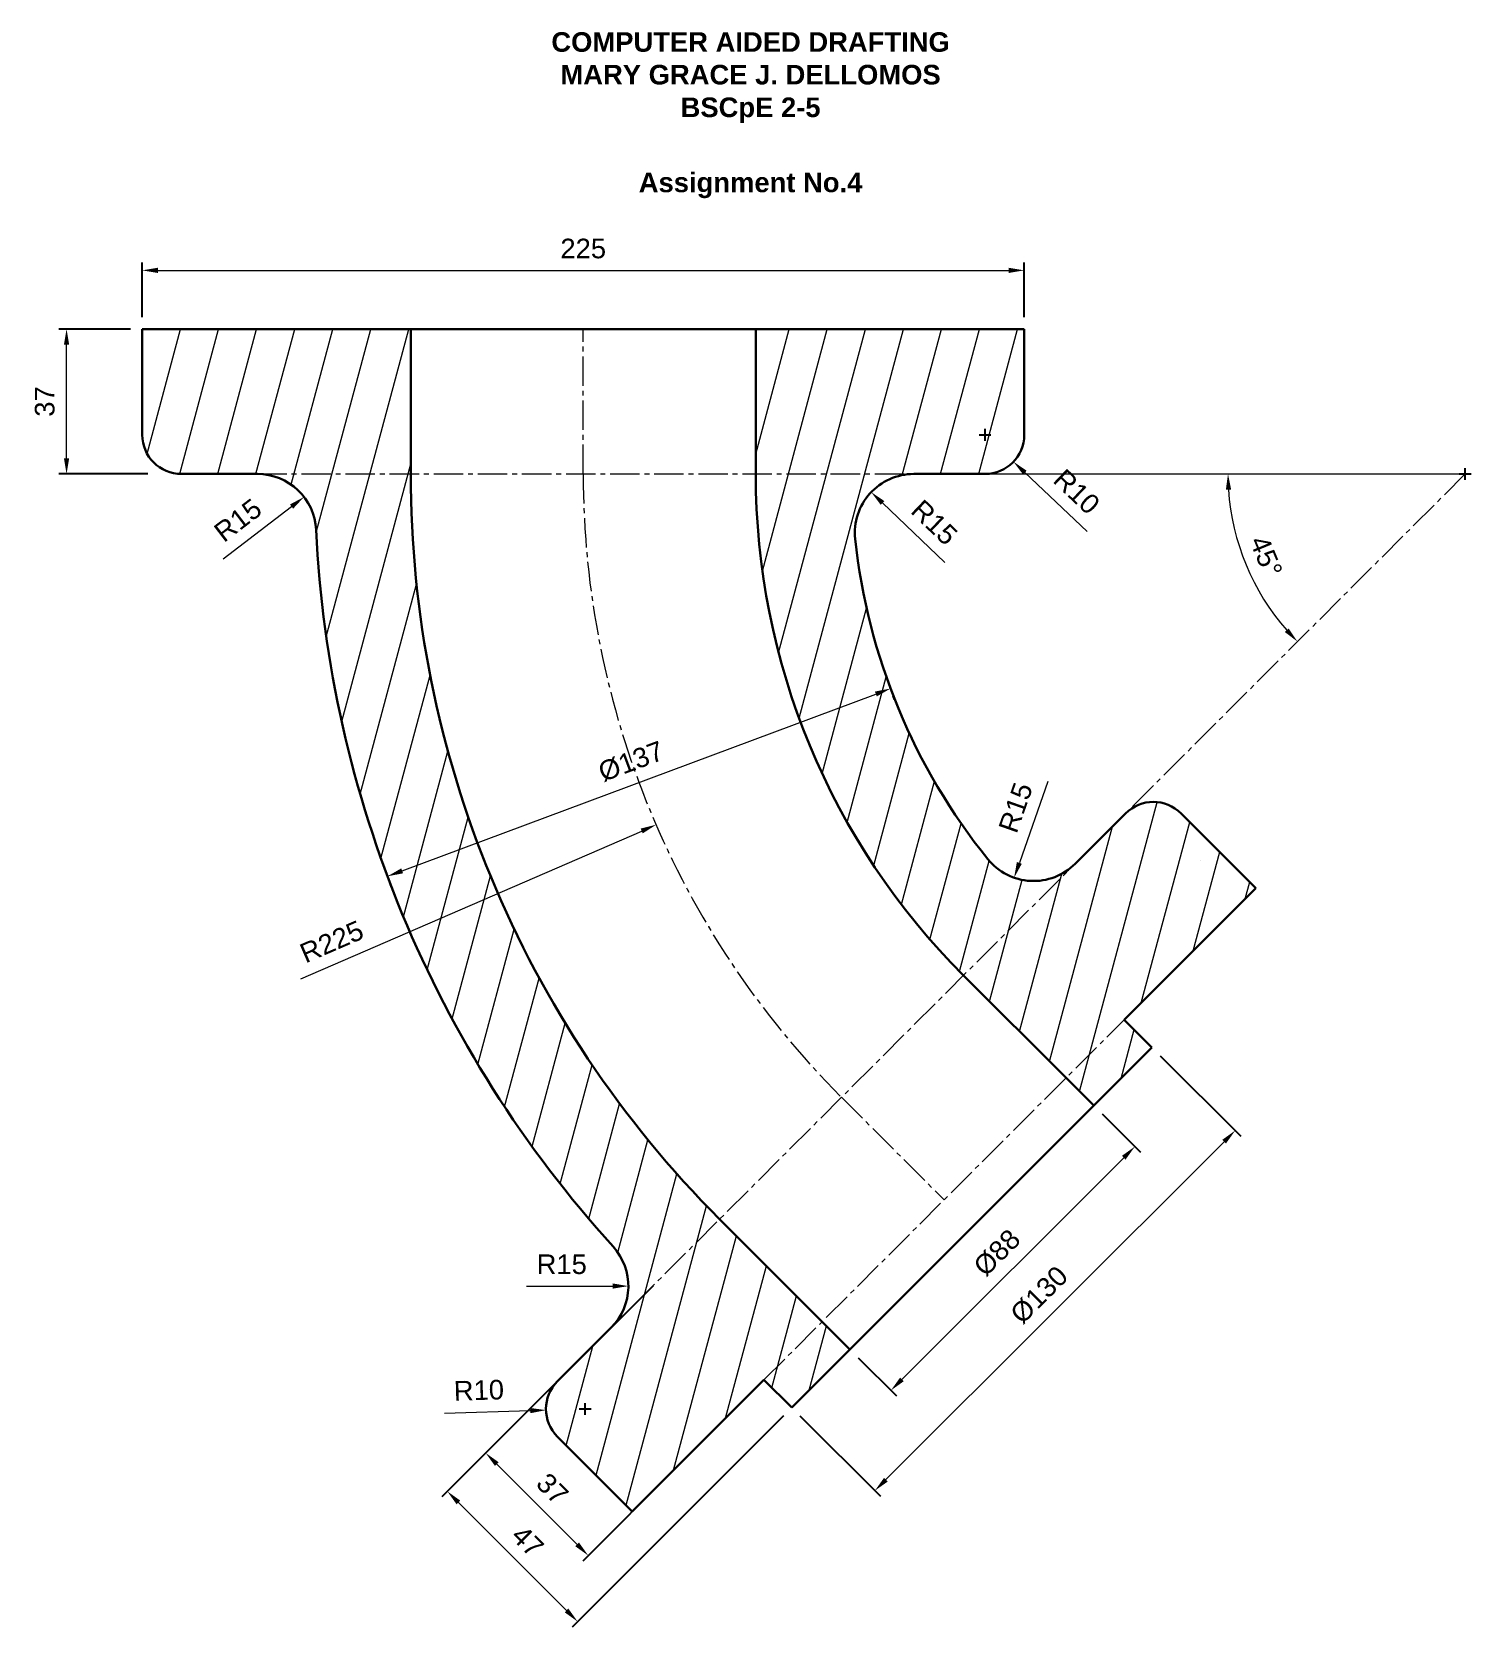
# Model space of a CAD drawing. Header units: inches. Extents: x 124 to 1475, y 61 to 1199.
# Drawn here: x 1107.5 to 1474.7, y 792.2 to 1199.3 of the extents above; entities outside this region: 1.
import ezdxf

# ---------------------------------------------------------------- set-up
doc = ezdxf.new("R2010")
doc.units = ezdxf.units.IN
doc.header["$LTSCALE"] = 0.03937
doc.header["$MEASUREMENT"] = 0
doc.linetypes.add('CENTER2', pattern=[28.575, 19.05, -3.175, 3.175, -3.175])
for name, color, linetype, lineweight, true_color in [('centerline', 7, 'CENTER2', 13, 0xffd100), ('construction', 7, 'Continuous', 9, 0x485cc7), ('dimension', 7, 'Continuous', 13, 0x31b700)]:
    doc.layers.add(name, color=color, linetype=linetype, lineweight=lineweight, true_color=true_color)
doc.layers.add('object line', color=7, linetype='Continuous', lineweight=30)
doc.styles.get("Standard").update_dxf_attribs({"font": 'arial.ttf'})
doc.dimstyles.new('grace', dxfattribs={"dimtxt": 5, "dimasz": 4, "dimexe": 2, "dimexo": 3, "dimgap": 3, "dimtad": 1, "dimdec": 3, "dimdsep": 46, "dimtxsty": 'Standard', "dimcen": 1.5, "dimclrd": 256, "dimclrt": 256, "dimadec": 0, "dimazin": 0, "dimtfac": 1, "dimtdec": 3, "dimtofl": 0, "dimtmove": 0, "dimatfit": 3, "dimfxl": 0.03937, "dimlwd": -1, "dimarcsym": 0})

# ---------------------------------------------------------------- blocks, each defined once
blk = doc.blocks.new('*D35')
at = {"layer": 'Defpoints', "color": 0, "transparency": 16777216}
for p in [(1360.66, 1138.45), (1135.66, 1123.48), (1360.66, 1123.48)]:
    blk.add_point(p, dxfattribs=at)
at = {"layer": 'dimension', "color": 0, "lineweight": -2, "transparency": 16777216}
for p, q in [((1135.66, 1126.48), (1135.66, 1140.45)), ((1360.66, 1126.48), (1360.66, 1140.45))]:
    blk.add_line(p, q, dxfattribs=at)
at = {"layer": 'dimension', "transparency": 16777216}
blk.add_line((1139.66, 1138.45), (1356.66, 1138.45), dxfattribs=at)
for points in [[(1139.66, 1139.12), (1139.66, 1137.78), (1135.66, 1138.45)], [(1356.66, 1139.12), (1356.66, 1137.78), (1360.66, 1138.45)]]:
    blk.add_solid(points, dxfattribs=at)
at = {"layer": 'dimension', "transparency": 16777216, "insert": (1248.16, 1144), "char_height": 5, "attachment_point": 5}
blk.add_mtext('225', dxfattribs=at)
blk = doc.blocks.new('*D36')
at = {"layer": 'Defpoints', "color": 0, "transparency": 16777216}
for p in [(1116.35, 1123.48), (1135.66, 1123.48), (1140.06, 1086.48)]:
    blk.add_point(p, dxfattribs=at)
at = {"layer": 'dimension', "color": 0, "lineweight": -2, "transparency": 16777216}
for p, q in [((1132.66, 1123.48), (1114.35, 1123.48)), ((1137.06, 1086.48), (1114.35, 1086.48))]:
    blk.add_line(p, q, dxfattribs=at)
at = {"layer": 'dimension', "transparency": 16777216}
blk.add_line((1116.35, 1090.48), (1116.35, 1119.48), dxfattribs=at)
for points in [[(1115.68, 1119.48), (1117.02, 1119.48), (1116.35, 1123.48)], [(1115.68, 1090.48), (1117.02, 1090.48), (1116.35, 1086.48)]]:
    blk.add_solid(points, dxfattribs=at)
at = {"layer": 'dimension', "transparency": 16777216, "insert": (1110.8, 1104.98), "char_height": 5, "attachment_point": 5, "rotation": 90}
blk.add_mtext('37', dxfattribs=at)
blk = doc.blocks.new('*D38')
at = {"layer": 'Defpoints', "color": 0, "transparency": 16777216}
for p in [(1326.56, 1031.72), (1326.56, 1031.72), (1198.22, 983.79)]:
    blk.add_point(p, dxfattribs=at)
at = {"layer": 'dimension', "transparency": 16777216}
blk.add_line((1201.96, 985.19), (1322.81, 1030.32), dxfattribs=at)
at = {"layer": 'dimension', "color": 0, "lineweight": -2, "transparency": 16777216}
for p, q in [((1327.61, 1028.91), (1327.26, 1029.85)), ((1199.26, 980.98), (1198.91, 981.92))]:
    blk.add_line(p, q, dxfattribs=at)
at = {"layer": 'dimension', "transparency": 16777216}
for points in [[(1322.58, 1030.95), (1323.04, 1029.7), (1326.56, 1031.72)], [(1201.73, 985.81), (1202.2, 984.56), (1198.22, 983.79)]]:
    blk.add_solid(points, dxfattribs=at)
at = {"layer": 'dimension', "transparency": 16777216, "insert": (1260.39, 1013.09), "char_height": 5, "attachment_point": 5, "rotation": 20.4802}
blk.add_mtext('%%C137', dxfattribs=at)
blk = doc.blocks.new('*D39')
at = {"layer": 'Defpoints', "color": 0, "transparency": 16777216}
for p in [(1248.43, 861.75), (1274.6, 835.59), (1249.44, 810.43)]:
    blk.add_point(p, dxfattribs=at)
at = {"layer": 'dimension', "color": 0, "lineweight": -2, "transparency": 16777216}
for p, q in [((1246.31, 859.63), (1221.87, 835.18)), ((1272.47, 833.46), (1248.03, 809.02))]:
    blk.add_line(p, q, dxfattribs=at)
at = {"layer": 'dimension', "transparency": 16777216}
blk.add_line((1226.11, 833.77), (1246.62, 813.26), dxfattribs=at)
for points in [[(1226.58, 834.24), (1225.64, 833.3), (1223.28, 836.6)], [(1247.09, 813.73), (1246.14, 812.79), (1249.44, 810.43)]]:
    blk.add_solid(points, dxfattribs=at)
at = {"layer": 'dimension', "transparency": 16777216, "insert": (1240.29, 827.44), "char_height": 5, "attachment_point": 5, "rotation": 315}
blk.add_mtext('37', dxfattribs=at)
blk = doc.blocks.new('*D40')
at = {"layer": 'Defpoints', "color": 0, "transparency": 16777216}
for p in [(1268.1, 881.42), (1301.34, 848.18), (1213.49, 826.81)]:
    blk.add_point(p, dxfattribs=at)
at = {"layer": 'dimension', "color": 0, "lineweight": -2, "transparency": 16777216}
for p, q in [((1265.98, 879.3), (1212.08, 825.4)), ((1299.22, 846.06), (1245.31, 792.16))]:
    blk.add_line(p, q, dxfattribs=at)
at = {"layer": 'dimension', "transparency": 16777216}
blk.add_line((1243.9, 796.41), (1216.32, 823.98), dxfattribs=at)
for points in [[(1216.79, 824.45), (1215.85, 823.51), (1213.49, 826.81)], [(1244.37, 796.88), (1243.43, 795.93), (1246.73, 793.58)]]:
    blk.add_solid(points, dxfattribs=at)
at = {"layer": 'dimension', "transparency": 16777216, "insert": (1234, 814.08), "char_height": 5, "attachment_point": 5, "rotation": 315}
blk.add_mtext('47', dxfattribs=at)
blk = doc.blocks.new('*D41')
at = {"layer": 'Defpoints', "color": 0, "transparency": 16777216}
for p in [(1378.41, 925.26), (1388.88, 914.79), (1316.19, 863.03)]:
    blk.add_point(p, dxfattribs=at)
at = {"layer": 'dimension', "color": 0, "lineweight": -2, "transparency": 16777216}
for p, q in [((1380.53, 923.14), (1390.29, 913.38)), ((1318.31, 860.91), (1328.07, 851.15))]:
    blk.add_line(p, q, dxfattribs=at)
at = {"layer": 'dimension', "transparency": 16777216}
blk.add_line((1329.48, 855.4), (1386.05, 911.97), dxfattribs=at)
for points in [[(1385.58, 912.44), (1386.52, 911.49), (1388.88, 914.79)], [(1329.01, 855.87), (1329.95, 854.93), (1326.65, 852.57)]]:
    blk.add_solid(points, dxfattribs=at)
at = {"layer": 'dimension', "transparency": 16777216, "insert": (1353.74, 887.71), "char_height": 5, "attachment_point": 5, "rotation": 45}
blk.add_mtext('%%C88', dxfattribs=at)
blk = doc.blocks.new('*D42')
at = {"layer": 'Defpoints', "color": 0, "transparency": 16777216}
for p in [(1393.26, 940.11), (1414.48, 918.89), (1301.34, 848.18)]:
    blk.add_point(p, dxfattribs=at)
at = {"layer": 'dimension', "color": 0, "lineweight": -2, "transparency": 16777216}
for p, q in [((1395.38, 937.99), (1415.89, 917.48)), ((1303.46, 846.06), (1323.97, 825.55))]:
    blk.add_line(p, q, dxfattribs=at)
at = {"layer": 'dimension', "transparency": 16777216}
blk.add_line((1325.38, 829.8), (1411.65, 916.06), dxfattribs=at)
for points in [[(1411.18, 916.53), (1412.12, 915.59), (1414.48, 918.89)], [(1324.91, 830.27), (1325.85, 829.32), (1322.55, 826.97)]]:
    blk.add_solid(points, dxfattribs=at)
at = {"layer": 'dimension', "transparency": 16777216, "insert": (1364.49, 876.95), "char_height": 5, "attachment_point": 5, "rotation": 45}
blk.add_mtext('%%C130', dxfattribs=at)
blk = doc.blocks.new('*D43')
at = {"layer": 'Defpoints', "color": 0, "transparency": 16777216}
for p in [(1244.67, 879.2), (1259.67, 879.2)]:
    blk.add_point(p, dxfattribs=at)
at = {"layer": 'dimension', "transparency": 16777216}
blk.add_line((1233.69, 879.2), (1255.67, 879.2), dxfattribs=at)
blk.add_solid([(1255.67, 879.87), (1255.67, 878.54), (1259.67, 879.2)], dxfattribs=at)
at = {"layer": 'dimension', "transparency": 16777216, "insert": (1242.68, 884.75), "char_height": 5, "attachment_point": 5}
blk.add_mtext('R15', dxfattribs=at)
blk = doc.blocks.new('*D44')
at = {"layer": 'Defpoints', "color": 0, "transparency": 16777216}
for p in [(1238.66, 847.54), (1248.66, 847.83)]:
    blk.add_point(p, dxfattribs=at)
at = {"layer": 'dimension', "transparency": 16777216}
blk.add_line((1212.74, 846.78), (1234.66, 847.42), dxfattribs=at)
at = {"layer": 'dimension', "color": 0, "lineweight": -2, "transparency": 16777216}
for p, q in [((1247.16, 847.83), (1250.16, 847.83)), ((1248.66, 846.33), (1248.66, 849.33))]:
    blk.add_line(p, q, dxfattribs=at)
at = {"layer": 'dimension', "transparency": 16777216}
blk.add_solid([(1234.64, 848.09), (1234.68, 846.76), (1238.66, 847.54)], dxfattribs=at)
at = {"layer": 'dimension', "transparency": 16777216, "insert": (1221.54, 852.59), "char_height": 5, "attachment_point": 5, "rotation": 1.6754}
blk.add_mtext('R10', dxfattribs=at)
blk = doc.blocks.new('*D45')
at = {"layer": 'Defpoints', "color": 0, "transparency": 16777216}
for p in [(1473.16, 1086.48), (1266.74, 996.95)]:
    blk.add_point(p, dxfattribs=at)
at = {"layer": 'dimension', "color": 0, "lineweight": -2, "transparency": 16777216}
for p, q in [((1473.16, 1084.98), (1473.16, 1087.98)), ((1471.66, 1086.48), (1474.66, 1086.48))]:
    blk.add_line(p, q, dxfattribs=at)
at = {"layer": 'dimension', "transparency": 16777216}
blk.add_line((1176.16, 957.66), (1263.08, 995.35), dxfattribs=at)
blk.add_solid([(1262.81, 995.97), (1263.34, 994.74), (1266.74, 996.95)], dxfattribs=at)
at = {"layer": 'dimension', "transparency": 16777216, "insert": (1183.99, 967.1), "char_height": 5, "attachment_point": 5, "rotation": 23.4486}
blk.add_mtext('R225', dxfattribs=at)
blk = doc.blocks.new('*D46')
at = {"layer": 'Defpoints', "color": 0, "transparency": 16777216}
for p in [(1363.07, 997.59), (1358.09, 983.44)]:
    blk.add_point(p, dxfattribs=at)
at = {"layer": 'dimension', "transparency": 16777216}
blk.add_line((1366.71, 1007.96), (1359.42, 987.22), dxfattribs=at)
blk.add_solid([(1358.79, 987.44), (1360.05, 987), (1358.09, 983.44)], dxfattribs=at)
at = {"layer": 'dimension', "transparency": 16777216, "insert": (1358.49, 1001.32), "char_height": 5, "attachment_point": 5, "rotation": 70.6322}
blk.add_mtext('R15', dxfattribs=at)
blk = doc.blocks.new('*D47')
at = {"layer": 'Defpoints', "color": 0, "transparency": 16777216}
for p in [(1321.62, 1081.85), (1332.46, 1071.48)]:
    blk.add_point(p, dxfattribs=at)
at = {"layer": 'dimension', "transparency": 16777216}
blk.add_line((1340.4, 1063.89), (1324.51, 1079.08), dxfattribs=at)
blk.add_solid([(1324.97, 1079.57), (1324.05, 1078.6), (1321.62, 1081.85)], dxfattribs=at)
at = {"layer": 'dimension', "transparency": 16777216, "insert": (1337.74, 1074.11), "char_height": 5, "attachment_point": 5, "rotation": 316.2631}
blk.add_mtext('R15', dxfattribs=at)
blk = doc.blocks.new('*D48')
at = {"layer": 'Defpoints', "color": 0, "transparency": 16777216}
for p in [(1350.66, 1096.48), (1357.92, 1089.6)]:
    blk.add_point(p, dxfattribs=at)
at = {"layer": 'dimension', "color": 0, "lineweight": -2, "transparency": 16777216}
for p, q in [((1349.16, 1096.48), (1352.16, 1096.48)), ((1350.66, 1094.98), (1350.66, 1097.98))]:
    blk.add_line(p, q, dxfattribs=at)
at = {"layer": 'dimension', "transparency": 16777216}
blk.add_line((1376.74, 1071.76), (1360.82, 1086.85), dxfattribs=at)
blk.add_solid([(1361.28, 1087.33), (1360.37, 1086.36), (1357.92, 1089.6)], dxfattribs=at)
at = {"layer": 'dimension', "transparency": 16777216, "insert": (1374.05, 1081.96), "char_height": 5, "attachment_point": 5, "rotation": 316.5286}
blk.add_mtext('R10', dxfattribs=at)
blk = doc.blocks.new('*D49')
at = {"layer": 'Defpoints', "color": 0, "transparency": 16777216}
for p in [(1332.46, 1086.48), (1473.16, 1086.48), (1473.16, 1086.48), (1414.71, 1070.82), (1314.06, 927.38)]:
    blk.add_point(p, dxfattribs=at)
at = {"layer": 'dimension', "transparency": 16777216}
blk.add_arc((1473.16, 1086.48), 60.52, 183.7879, 221.2121, dxfattribs=at)
for points in [[(1412.11, 1082.46), (1413.45, 1082.5), (1412.65, 1086.48)], [(1428.13, 1047.06), (1427.15, 1046.15), (1430.37, 1043.69)]]:
    blk.add_solid(points, dxfattribs=at)
at = {"layer": 'dimension', "transparency": 16777216, "insert": (1422.38, 1065.44), "char_height": 5, "attachment_point": 5, "rotation": 292.5}
blk.add_mtext('45°', dxfattribs=at)
blk = doc.blocks.new('*D50')
at = {"layer": 'Defpoints', "color": 0, "transparency": 16777216}
for p in [(1176.93, 1080.61), (1165.03, 1071.48)]:
    blk.add_point(p, dxfattribs=at)
at = {"layer": 'dimension', "transparency": 16777216}
blk.add_line((1156.31, 1064.8), (1173.76, 1078.17), dxfattribs=at)
blk.add_solid([(1173.35, 1078.7), (1174.16, 1077.64), (1176.93, 1080.61)], dxfattribs=at)
at = {"layer": 'dimension', "transparency": 16777216, "insert": (1160.07, 1074.67), "char_height": 5, "attachment_point": 5, "rotation": 37.4827}
blk.add_mtext('R15', dxfattribs=at)

msp = doc.modelspace()

# ---------------------------------------------------------------- hatches: boundary and pattern name
at = {"layer": 'dimension', "linetype": 'Continuous', "lineweight": 13, "transparency": 33554653}
h = msp.add_hatch(dxfattribs=at)
h.set_pattern_fill('ANSI31', scale=75, angle=30)
h.paths.add_polyline_path([(1204.1639, 1123.4799), (1135.6639, 1123.4799), (1135.6639, 1096.4799, 0.41421356), (1145.6639, 1086.4799), (1165.0288, 1086.4799), (1204.1639, 1086.4799)])
h.paths.add_polyline_path([(1204.1639, 1086.4799), (1165.0288, 1086.4799, -0.40003749), (1180.0111, 1072.2093, 0.1737461), (1255.7827, 889.2804, -0.40003749), (1255.2795, 868.5955), (1282.9522, 896.2682, -0.19891237)])
h.paths.add_polyline_path([(1360.6639, 1123.4799), (1292.1639, 1123.4799), (1292.1639, 1086.4799), (1350.6639, 1086.4799, 0.41421356), (1360.6639, 1096.4799)])
h.paths.add_polyline_path([(1317.5458, 1069.8898, -0.44567416), (1332.4612, 1086.4799), (1292.1639, 1086.4799, 0.19891237), (1345.1776, 958.4936), (1373.6721, 986.9881, -0.44567416), (1351.3943, 988.1722, -0.14423412)])
h.paths.add_polyline_path([(1309.1152, 870.1053), (1282.9522, 896.2682), (1255.2795, 868.5955), (1248.433, 861.749), (1241.5865, 854.9025, 0.41421356), (1241.5865, 840.7603), (1260.6784, 821.6684), (1294.2659, 855.256)])
h.paths.add_polyline_path([(1316.1862, 863.0342), (1309.1152, 870.1053), (1294.2659, 855.256), (1301.337, 848.1849)])
h.paths.add_polyline_path([(1393.2609, 940.1088), (1386.1898, 947.1799), (1371.3406, 932.3307), (1378.4116, 925.2596)])
h.paths.add_polyline_path([(1419.7774, 980.7675), (1400.6855, 999.8594, 0.41421356), (1386.5434, 999.8594), (1373.6721, 986.9881), (1345.1776, 958.4936), (1371.3406, 932.3307), (1386.1898, 947.1799)])

# ---------------------------------------------------------------- linework, layer by layer
at = {"layer": 'centerline', "ltscale": 10}
for p, q in [((1248.1639, 1086.4799), (1248.1639, 1123.4799)), ((1165.0288, 1086.4799), (1350.6639, 1086.4799)), ((1473.1639, 1086.4799), (1314.0649, 927.3809)), ((1294.2659, 855.256), (1386.1898, 947.1799)), ((1314.0649, 927.3809), (1248.433, 861.749)), ((1314.0649, 927.3809), (1340.2279, 901.218))]:
    msp.add_line(p, q, dxfattribs=at)
msp.add_arc((1473.1639, 1086.4799), 225, 180, 225, dxfattribs=at)
at = {"layer": 'construction'}
msp.add_line((1332.4612, 1086.4799), (1473.1639, 1086.4799), dxfattribs=at)
at = {"layer": 'dimension'}
for p, q in [((1405.6872, 987.9039), (1405.6872, 987.9039)), ((1347.2989, 894.1469), (1347.2989, 894.1469))]:
    msp.add_line(p, q, dxfattribs=at)
at = {"layer": 'object line'}
for p, q in [((1135.6639, 1123.4799), (1360.6639, 1123.4799)), ((1135.6639, 1123.4799), (1135.6639, 1096.4799)), ((1204.1639, 1086.4799), (1204.1639, 1123.4799)), ((1292.1639, 1086.4799), (1292.1639, 1123.4799)), ((1360.6639, 1096.4799), (1360.6639, 1123.4799)), ((1145.6639, 1086.4799), (1165.0288, 1086.4799)), ((1332.4612, 1086.4799), (1350.6639, 1086.4799)), ((1386.5434, 999.8594), (1373.6721, 986.9881)), ((1400.6855, 999.8594), (1419.7774, 980.7675)), ((1386.1898, 947.1799), (1419.7774, 980.7675)), ((1345.1776, 958.4936), (1371.3406, 932.3307)), ((1393.2609, 940.1088), (1386.1898, 947.1799)), ((1347.2989, 894.1469), (1393.2609, 940.1088)), ((1371.3406, 932.3307), (1378.4116, 925.2596)), ((1282.9522, 896.2682), (1309.1152, 870.1053)), ((1347.2989, 894.1469), (1301.337, 848.1849)), ((1241.5865, 854.9025), (1255.2795, 868.5955)), ((1309.1152, 870.1053), (1316.1862, 863.0342)), ((1260.6784, 821.6684), (1294.2659, 855.256)), ((1301.337, 848.1849), (1294.2659, 855.256)), ((1241.5865, 840.7603), (1260.6784, 821.6684))]:
    msp.add_line(p, q, dxfattribs=at)
for centre, start, end in [((1145.6639, 1096.4799), 180, 270), ((1350.6639, 1096.4799), 270, 0), ((1393.6144, 992.7883), 45, 135), ((1248.6575, 847.8314), 135, 225)]:
    msp.add_arc(centre, 10, start, end, dxfattribs=at)
at = {"layer": 'object line', "ltscale": 10}
for centre, radius, start, end in [((1165.0288, 1071.4799), 15, 2.786955, 90), ((1473.1639, 1086.4799), 269, 180, 225), ((1473.1639, 1086.4799), 181, 180, 225), ((1332.4612, 1071.4799), 15, 90, 186.085191), ((1473.1639, 1086.4799), 293.5, 182.786955, 222.213045), ((1473.1639, 1086.4799), 156.5, 186.085191, 218.914809), ((1363.0655, 997.5947), 15, 218.914809, 315), ((1244.6729, 879.2021), 15, 315, 42.213045)]:
    msp.add_arc(centre, radius, start, end, dxfattribs=at)

# ---------------------------------------------------------------- texts
at = {"insert": (1193.4711, 1212.5778), "char_height": 4, "attachment_point": 1}
msp.add_mtext_dynamic_manual_height_columns('\\pxsm1,t5;{\\fArial|b1|i0|c0|p34;\\P\\pqc;\\P\\H1.25x;COMPUTER AIDED DRAFTING\\PMARY GRACE J. DELLOMOS\\PBSCpE 2-5\\P\\psm1.3;\\PAssignment No.4}', width=194.761391, gutter_width=12.5, heights=[64.8193], dxfattribs=at)

# ---------------------------------------------------------------- dimensions: what is measured, and where the dimension line sits
at = {"layer": 'dimension'}
dim = msp.add_linear_dim(base=(1360.6639, 1138.4497), p1=(1135.6639, 1123.4799), p2=(1360.6639, 1123.4799), dimstyle='grace', dxfattribs=at)
dim.commit()
dim.dimension.update_dxf_attribs({"geometry": '*D35', "text_midpoint": (1248.1639, 1144.0026)})
dim = msp.add_linear_dim(base=(1116.35, 1123.4799), p1=(1140.0593, 1086.4799), p2=(1135.6639, 1123.4799), angle=90, dimstyle='grace', dxfattribs=at)
dim.commit()
dim.dimension.update_dxf_attribs({"geometry": '*D36', "text_midpoint": (1110.7954, 1104.9799)})
for center, mpoint, picture, middle in [((1350.6639, 1096.4799), (1357.9211, 1089.6), '*D48', (1374.0534, 1081.9579)), ((1248.6575, 847.8314), (1238.6618, 847.539), '*D44', (1221.5415, 852.5935))]:
    dim = msp.add_radius_dim(center=center, mpoint=mpoint, dimstyle='grace', dxfattribs=at)
    dim.commit()
    dim.dimension.update_dxf_attribs({"geometry": picture, "text_midpoint": middle})
for center, mpoint, picture, middle in [((1473.1639, 1086.4799), (1266.745, 996.9466), '*D45', (1186.1959, 962.0088)), ((1165.0288, 1071.4799), (1176.9319, 1080.6078), '*D50', (1163.4477, 1070.2675)), ((1332.4612, 1071.4799), (1321.6234, 1081.8502), '*D47', (1333.9009, 1070.1024)), ((1363.0655, 997.5947), (1358.091, 983.4436), '*D46', (1363.7263, 999.4744)), ((1244.6729, 879.2021), (1259.6729, 879.2021), '*D43', (1242.6804, 879.2021))]:
    dim = msp.add_radius_dim(center=center, mpoint=mpoint, dimstyle='grace', dxfattribs=at)
    dim.commit()
    dim.dimension.update_dxf_attribs({"geometry": picture, "text_midpoint": middle, "dimtype": 164})
dim = msp.add_angular_dim_2l(base=(1414.7102, 1070.8173), line1=((1473.1639, 1086.4799), (1314.0649, 927.3809)), line2=((1332.4612, 1086.4799), (1473.1639, 1086.4799)), dimstyle='grace', dxfattribs=at)
dim.commit()
dim.dimension.update_dxf_attribs({"geometry": '*D49', "text_midpoint": (1422.3754, 1065.4426)})
for p1, p2, distance, picture, middle in [((1198.2151, 983.7892), (1326.5558, 1031.7232), 0, '*D38', (1260.3937, 1013.0891)), ((1301.337, 848.1849), (1393.2609, 940.1088), -30.0059, '*D42', (1364.4909, 876.9549)), ((1316.1862, 863.0342), (1378.4116, 925.2596), -14.8007, '*D41', (1353.7392, 887.7066))]:
    dim = msp.add_aligned_dim(p1=p1, p2=p2, distance=distance, text='%%C<>', dimstyle='grace', dxfattribs=at)
    dim.commit()
    dim.dimension.update_dxf_attribs({"geometry": picture, "text_midpoint": middle})
for p1, p2, distance, picture, middle in [((1301.337, 848.1849), (1268.103, 881.419), 77.2278, '*D40', (1234.0008, 814.0828)), ((1248.433, 861.749), (1274.5959, 835.586), -35.5701, '*D39', (1240.2903, 827.4433))]:
    dim = msp.add_aligned_dim(p1=p1, p2=p2, distance=distance, dimstyle='grace', dxfattribs=at)
    dim.commit()
    dim.dimension.update_dxf_attribs({"geometry": picture, "text_midpoint": middle})

doc.saveas('drawing.dxf')
